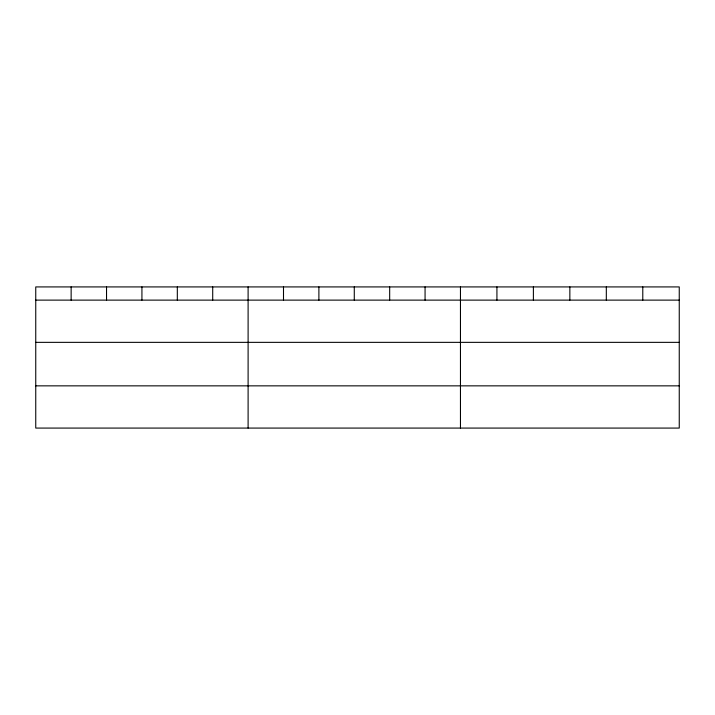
<?xml version="1.0" encoding="UTF-8"?>
<svg xmlns="http://www.w3.org/2000/svg" width="715" height="715" viewBox="0 0 715 715"><rect width="100%" height="100%" fill="white"/><g stroke="black" fill="none" stroke-linecap="round" stroke-linejoin="round"><path stroke-width="1.07" d="M679.25 342.351L679.25 286.921L35.75 286.921L35.75 428.079L679.25 428.079L679.25 342.351L35.75 342.351M35.75 300.121L679.25 300.121M35.75 385.85L679.25 385.85M642.785 286.921L642.785 300.121M606.32 286.921L606.32 300.121M569.855 286.921L569.855 300.121M533.39 286.921L533.39 300.121M496.925 286.921L496.925 300.121M460.46 286.921L460.46 428.079M425.068 286.921L425.068 300.121M389.675 286.921L389.675 300.121M354.282 286.921L354.282 300.121M318.89 286.921L318.89 300.121M283.498 286.921L283.498 300.121M248.105 286.921L248.105 428.079M212.713 286.921L212.713 300.121M177.32 286.921L177.32 300.121M141.928 286.921L141.928 300.121M106.535 286.921L106.535 300.121M71.142 286.921L71.142 300.121"/></g></svg>
